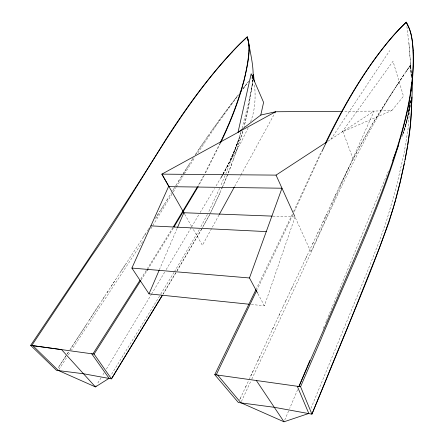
<?xml version="1.0" encoding="UTF-8"?>
<svg xmlns="http://www.w3.org/2000/svg" width="444" height="444" viewBox="0 0 444 444"><rect width="100%" height="100%" fill="white"/><g stroke="black" fill="none" stroke-linecap="round" stroke-linejoin="round"><path stroke-width="0.33" stroke-dasharray="2.22 1.67" d="M410.528 100.633L407.936 129.692L403.973 153.896L396.015 188.184L386.741 220.185L379.326 241.142L367.16 272.067L310.678 409.035M410.256 100.71C409.041 111.871 406.909 123.016 402.997 133.572M410.317 100.388L408.763 111.3L405.305 126.779L408.758 114.263L410.706 103.874M252.919 79.754L252.07 85.526M252.897 79.77L252.148 85.009M252.703 81.158L252.864 79.992M252.375 83.433L252.619 81.74M252.336 83.7L251.454 89.66M410.084 102.231L408.763 111.3L406.482 121.978L403.213 133.367L407.659 117.033L410.273 100.932C409.024 113.276 406.049 125.413 401.72 137.03M242.041 128.188L248.807 102.042L251.992 86.058M251.82 87.224L247.197 113.836M251.398 90.004L250.893 93.257M251.937 86.685L252.164 85.187M250.755 94.1L249.328 102.631M249.189 103.419L244.1 126.84M247.019 114.541L244.261 126.107M242.851 131.213L237.829 147.064M241.048 131.635L234.615 151.265L225.863 173.671M242.785 131.557L233.86 158.28M240.637 133.039C236.569 147.319 230.48 160.906 223.271 173.865M251.359 304.462L264.413 305.811L295.032 216.983M237.407 148.296L234.488 156.538M250.594 121.756C255.283 109.835 255.738 96.792 254.495 84.177M402.825 134.049L401.787 136.88M233.222 160.023L233.944 158.064M233.261 159.934L228.016 173.648M231.862 163.697L227.589 174.714M227.778 174.248L222.749 186.397M388.417 171.057L327.6 318.015M227.395 175.197L222.516 186.957M324.137 326.334L322.882 329.337M325.63 322.755L326.373 320.973M326.618 320.379L327.356 318.609M225.069 175.585L220.513 186.269M297.641 389.649L289.66 408.519M288.644 410.905L284.51 420.579M159.352 269.786L177.317 227.95M221.661 188.944L222.089 187.951M222.488 187.007L220.796 190.931M248.202 127.861L241.109 142.169L223.282 173.665M219.652 188.239L208.447 212.376M219.919 192.924L220.901 190.67M219.036 194.922L220.091 192.513M219.269 194.361L210.484 213.065M218.442 196.209L210.467 212.976M241.414 401.52L250.954 380.902M294.361 211.56L321.478 152.425M257.786 360.939L274.164 325.713M259.912 356.377L249.4 378.943M272.472 329.359L279.709 313.836M250.743 376.068L253.396 370.368M324.703 218.243L326.634 214.091M331.363 203.924L333.25 199.872M325.73 216.045L331.873 202.841M251.759 379.176L292.763 292.091C329.01 214.829 361.205 134.904 410.711 64.774L409.035 44.267L406.898 26.568A146.97 59.424 87.8 0 0 406.643 24.82M292.757 214.996L257.215 289.449M245.615 387.04L249.156 379.454M278.888 315.584L283.533 305.644M240.204 398.618L246.692 384.737M239.682 399.739L241.175 396.536M333.91 198.468L337.018 191.836M322.655 222.633L325.691 216.123M332.889 200.655L334.193 197.858M283.261 306.238L286.591 299.128M285.609 301.232L292.602 286.336M319.375 229.598L323.404 221.018M334.926 196.292L335.947 194.117M292.352 214.141L256.343 288.861M293.473 211.755L321.029 152.242M336.963 191.952L339 187.64M291.397 288.911L306.959 255.911M312.587 243.984L318.026 232.456M317.504 233.583L319.569 229.198M305.633 258.702L313.336 242.413M338.9 187.851L340.021 185.492M339.843 185.87L350.444 164.241M340.798 183.872L349.472 166.173M220.474 143.101L204.828 174.387M220.085 143.024L204.762 173.476M207.431 214.408L200.405 227.617M350.355 164.413L364.219 138.201M352.403 160.395L357.864 149.911M210.195 213.503L202.47 227.639M209.451 215.074L202.02 228.605M204.329 175.325L198.54 185.958M222.944 174.409L221.062 177.983L222.955 174.453M223.254 173.815L228.899 163.103L235.581 148.174L239.538 137.684L233.81 152.52L226.74 167.394L222.483 174.953M203.519 175.818L197.924 186.003M358.796 148.174L373.343 122.366L388.944 97.547M219.025 214.963L202.392 245.316L192.863 228.566M234.665 186.43L240.648 175.502M240.981 174.892L274.581 113.575M216.067 185.87L222.155 175.535M199.273 229.648L174.697 271.24M365.246 136.391L370.734 126.812M201.87 228.688L176.801 271.051M201.737 229.104L177.084 270.807M221.506 176.701L222.266 175.397M191.209 227.578L166.1 269.752M191.558 226.989L199.017 214.43M200.127 212.554L214.485 188.511M371.85 124.919L386.641 101.104M164.668 272.155L152.059 293.256M176.129 272.183L162.931 294.244M151.759 293.762L106.055 369.624M175.78 272.982L163.109 294.144M172.111 193.812L152.57 226.018M173.277 191.886L175.902 187.579M174.042 272.316L159.968 295.421M159.624 295.987L110.7 375.685M173.31 228.127L148.307 268.598M104.14 372.76L102.298 375.768M166.816 200.283L171.523 192.607M172.738 190.637L173.976 188.617M176.196 187.096L183.211 175.796M101.066 377.777L97.325 383.849M164.424 204.162L167.41 199.301M173.915 188.717L175.064 186.852M175.68 185.853L176.268 184.898M172.91 227.533L147.375 268.587M162.987 206.477L165.201 202.886M176.151 185.087L179.792 179.204M178.333 181.557L181.624 176.268M161.871 208.264L163.226 206.105M162.021 208.047L159.601 211.921M180.969 177.317L182.717 174.514M151.959 227.001L150.422 229.443M183.317 173.56L184.493 171.689M183.083 173.931L185.67 169.824M160.756 210.056L154.712 219.63M146.398 271.645L140.892 280.364M184.909 171.029L188.201 165.84M158.386 213.853L155.938 217.71M184.382 173.937L194.899 157.481M146.254 270.363L140.565 279.32M186.008 169.292L187.107 167.566M188.017 166.123L189.299 164.119M189.194 164.28L191.553 160.611M142.602 241.714L71.501 350.133M191.497 160.7L193.617 157.431M197.808 152.98L215.945 125.907L238.4 95.038M386.824 100.816L399.023 82.229M192.602 158.996L193.334 157.87M89.3 319.996L98.907 305.189M104.545 296.503L77.395 338.322M86.508 324.336L73.327 344.572M102.697 299.406L108.258 290.798M148.496 229.248L149.434 227.8M58.952 369.436L66.411 357.958M106.976 292.824L115.579 279.565M69.891 349.839L77.334 338.445M111.211 286.319L126.279 263.181M148.34 229.431L143.384 237.035M67.122 354.09L69.203 350.899M72.655 345.626L70.13 349.495M68.326 355.006L70.235 352.075M389.521 96.653L394.022 89.782M65.024 357.303L66.772 354.628M120.923 271.434L145.971 233.122M65.978 355.855L57.581 368.698M67.26 353.89L68.859 351.443M64.691 357.831L58.158 367.815M195.682 154.273L199.006 149.239M195.155 155.078L197.602 151.354M395.271 87.895L395.904 86.93M330.852 139.316L389.804 50.538M398.135 83.561L402.719 76.673M397.818 84.044L396.548 85.958M401.576 78.388L399.284 81.835M198.635 149.806L204.629 140.892M402.852 76.473L405.011 73.254M403.868 74.964L402.042 77.694M199.817 148.03L206.038 138.839M407.298 69.847L404.939 73.36M405.833 72.028L406.737 70.674M408.963 67.371L410.711 64.774L410.822 66.467M408.08 68.681L409.573 66.461M407.192 70.002L408.436 68.154M410.273 65.423L410.711 64.774L410.739 65.39M205.75 139.277L210.528 132.401M206.943 137.546L209.329 134.11M210.273 132.739L211.721 130.703M211.688 130.73L221.356 117.366M212.926 129.01L217.738 122.311M218.348 121.445L222.561 115.729M222.128 116.3L223.77 114.097M223.077 115.018L226.185 110.856M224.031 113.736L224.98 112.46M225.935 111.183L227.389 109.246M243.073 88.767L248.512 81.524M229.792 106.038L226.884 109.912M227.833 108.641L230.997 104.445M231.602 103.641L233.394 101.271M230.664 104.878L232.195 102.853M234.399 99.944L235.786 98.113M233.156 101.587L234.593 99.689M236.979 96.542L239.366 93.412M235.647 98.296L237.579 95.76M242.596 89.183L243.162 88.45M245.443 85.47L248.057 82.068M244.117 87.196L246.487 84.11M242.929 88.75L244.15 87.152M250.849 78.438L251.304 77.85M247.674 82.567L248.523 81.457M391.902 110.467L403.491 96.226L393.012 61.25L342.091 131.979L391.902 110.467L374.076 111.094L343.556 111.3M327.916 141.236L374.076 111.094L310.95 252.092L294.927 216.755M272.932 216.139L293.651 216.933M184.687 214.208L192.518 227.966M257.914 293.706L264.413 305.811M342.901 131.452L352.863 158.464M408.946 43.379L411.41 76.424M410.783 66.361L411.249 77.761L411.127 74.459M410.828 67.233L410.711 64.774L411.205 76.485M410.855 67.854L410.883 68.476M410.911 69.103L410.966 70.374M410.989 71.018L411.016 71.662M411.044 72.3L411.116 74.17M411.227 77.073L411.249 77.694M237.29 143.617L231.202 158.908L237.29 143.617"/><path stroke-width="0.67" d="M411.632 98.13L411.627 100.877M411.632 98.035L411.521 107.881M411.61 101.537C411.721 121.756 408.63 141.819 404.689 161.599M411.216 86.164L411.039 91.303M411.466 108.663L410.373 125.363L407.709 145.038M412.698 80.408L411.455 108.264M249.051 50.821C246.165 82.917 234.476 113.592 220.762 142.502M411.582 105.062L411.993 96.97M253.047 78.777C253.802 66.594 250.632 54.379 248.54 42.385M253.485 75.474L253.563 74.914L252.397 76.429M253.258 77.145L253.413 76.029M252.78 75.93L253.563 74.914L253.025 78.843M253.102 78.272L253.18 77.706M407.481 146.426L405.078 159.624M404.689 161.638L399.761 183.921L393.917 205.994M404.262 163.764L400.421 181.163L395.826 199.134M260.783 115.057L263.592 102.398L251.165 73.771L238.012 132.368L260.783 115.057L275.58 111.755L342.169 111.305M243.656 82.04C246.27 70.796 249.195 59.424 249.117 47.797A113.103 67.754 -17.4 0 0 248.701 43.018L247.286 36.941L239.949 43.889A138.373 57.437 -34.7 0 0 234.759 49.179C208.558 76.723 186.264 107.664 165.751 139.599C122.844 209.562 76.346 277.2 30.664 345.365L56.505 370.34L83.472 373.748L111.444 378.876L162.426 295.277M243.445 82.14C237.762 102.875 229.881 122.982 220.44 142.285M395.41 200.599L388.983 222.117L379.598 247.491L346.142 331.196L311.91 414.163L274.287 407.303L238.373 402.53L214.763 374.669L256.066 289.427M393.623 206.954C374.164 267.932 347.214 326.246 323.665 385.708L311.91 414.163L300.571 386.724L320.174 341.203C351.765 264.613 389.893 189.655 407.992 108.308C412.648 85.076 415.323 60.983 411.716 37.413M257.592 293.101L249.473 277.966L281.99 188.217L168.981 186.647L161.877 174.131L275.58 111.755L274.914 112.97M398.201 146.226L398.568 145.288M392.635 160.434L393.012 159.474M393.578 158.036L393.95 157.082M394.139 156.604L398.018 146.692M306.721 367.998L299.001 386.413M306.937 367.488L308.597 363.514M308.863 362.876L309.929 360.328M249.3 304.245L149.006 293.867L159.08 270.418M177.589 227.317L183.855 212.737L272.244 216.117M298.934 386.496L334.471 305.061C358.663 247.835 385.348 191.27 401.998 131.213C409.224 105.006 414.191 77.844 413.048 50.555M149.006 293.867L131.896 268.071L168.737 186.186M216.222 374.858L256.737 290.432M321.861 151.626C340.742 111.783 362.121 72.733 390.576 38.828M325.319 143.384C343.861 105.178 365.334 68.071 393.129 35.792A165.601 79.765 -27.2 0 1 398.518 29.926L406.238 22.2L409.396 28.849A126.179 78.466 -10.5 0 1 411.05 34.088L412.398 41.231L413.181 50.344M219.358 214.352L234.332 187.035M198.24 186.491L174.004 227.001M197.48 186.785L173.415 226.712M162.215 295.426L111.444 378.876L94.089 354.096L30.664 345.365M96.065 385.892L95.432 386.918L58.297 370.446L32.839 345.665M147.036 270.629L147.991 269.108M94.089 354.096L140.565 280.88M92.89 353.929L139.988 280.225M239.96 92.94L240.742 91.897M240.554 91.858L241.347 90.82M232.195 51.915C175.402 112.909 139.033 188.978 91.198 256.521L31.763 345.504L61.55 349.617L95.432 386.918L109.063 378.316L91.692 353.763M184.349 213.608L161.877 174.131L276.046 175.114L327.089 141.775M217.677 375.08L240.859 402.725L283.988 421.8L308.808 413.458L297.297 386.263M150.882 225.879L266.272 231.596M131.896 268.071L249.473 277.966M214.763 374.669L300.571 386.724M256.36 380.514L283.988 421.8M276.046 175.114L294.749 216.361M248.368 41.603L248.196 40.826A129.415 75.591 85.7 0 0 247.286 36.941A106.488 63.892 -17.1 0 1 248.967 50.832M253.563 74.914L254.262 81.713M411.388 82.29L411.46 85.032M411.405 82.712L411.449 84.382M411.483 85.97L411.505 86.902M411.488 86.064L411.521 87.746M411.521 87.823L411.538 88.733M406.327 22.178A118.914 73.876 -10.2 0 1 411.621 37.424M390.698 38.822A153.474 73.438 -27.6 0 1 406.26 22.206A146.97 59.424 87.8 0 1 406.377 23.071M232.145 51.909A128.677 53.058 -34.8 0 1 247.18 36.908"/></g></svg>
